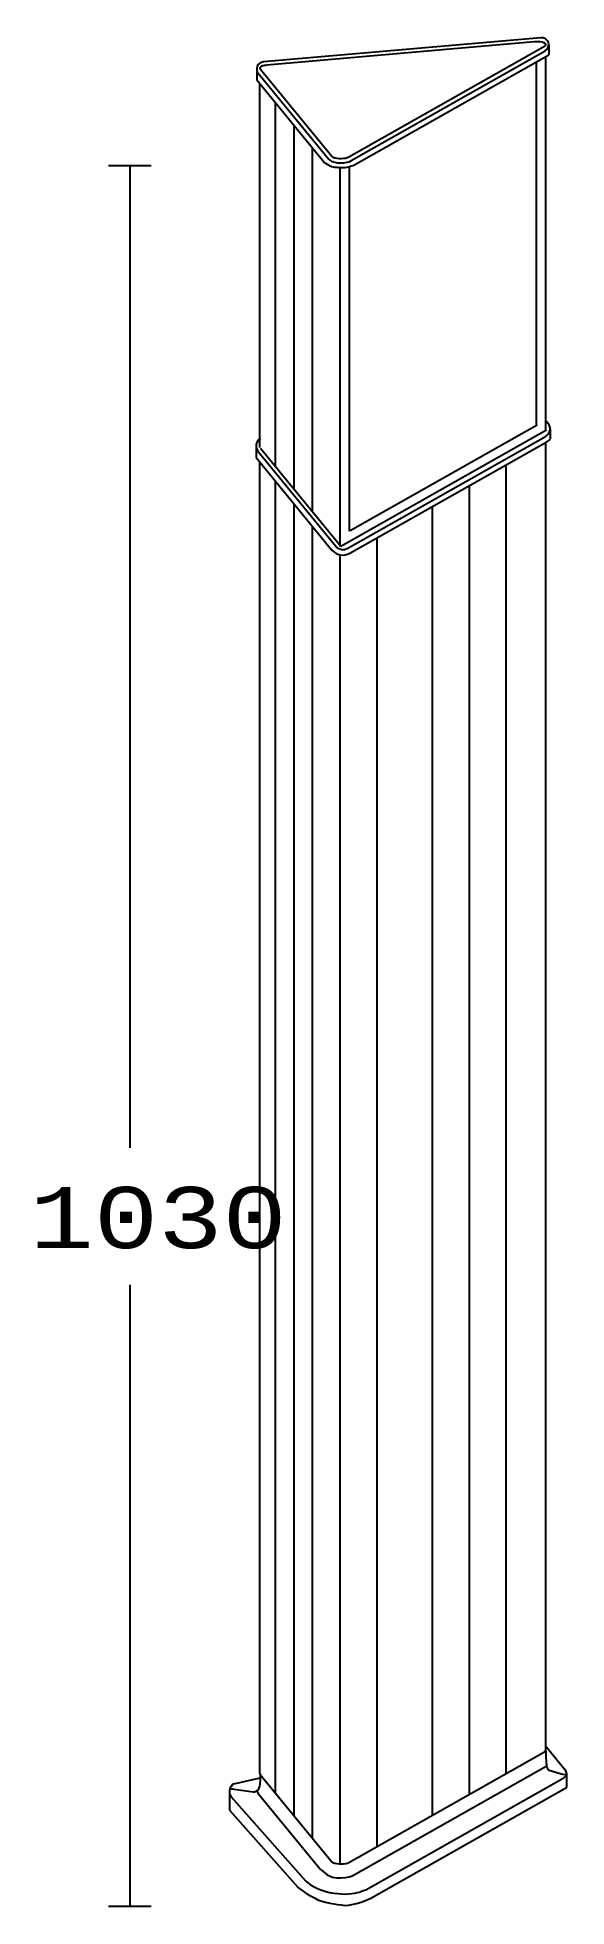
# Model space of a CAD drawing. Extents: x 1 to 103, y 0 to 359.
import ezdxf

# ---------------------------------------------------------------- set-up
doc = ezdxf.new("R2010")
doc.units = 0
doc.layers.add('LIVELLO_1', color=160, linetype='Continuous')
doc.styles.add('STD', font='txt')

# ---------------------------------------------------------------- blocks, each defined once
blk = doc.blocks.new('AI9-BLK1')
at = {"layer": 'LIVELLO_1', "color": 7}
for p, q in [((9.99, 155.9), (47.34, 176.99)), ((10.54, 155.02), (48.04, 176.2)), ((48.04, 178.15), (48.04, 176.2)), ((-8.16, 173.49), (-8.16, 171.38)), ((-7.86, 172.66), (5.64, 156.24)), ((45.68, 105.08), (45.68, 174.87)), ((47.46, 104.11), (47.46, 175.88)), ((-8.16, 171.38), (4.8, 155.61)), ((-7.54, 100.78), (-7.54, 170.62)), ((-4.52, 97.11), (-4.52, 166.95)), ((-0.97, 92.79), (-0.97, 162.63)), ((2.58, 88.47), (2.58, 158.31)), ((-28.47, 154.86), (-36.69, 154.86)), ((-32.58, 154.86), (-32.58, -33.73)), ((7.9, 81.78), (7.9, 154.56)), ((9.68, 84.74), (9.68, 154.7)), ((8.02, 81.84), (47.57, 104.18)), ((9.8, 84.81), (45.8, 105.14)), ((47.57, 105.82), (47.91, 105.41)), ((48.29, 104.37), (48.29, 102.45)), ((-8.27, 101.07), (-8.27, 98.84)), ((-7.42, 100.63), (8.02, 81.84)), ((9.36, 81.42), (47.42, 102.91)), ((9.77, 80.47), (47.68, 101.88)), ((47.46, -149.61), (47.46, 101.75)), ((-8.27, 98.84), (6.32, 81.09)), ((-7.89, 100.03), (7.06, 81.83)), ((-7.54, -153.95), (-7.54, 97.95)), ((39.86, -153.9), (39.86, 97.46)), ((-4.52, -157.69), (-4.52, 94.28)), ((32.76, -157.91), (32.76, 93.45)), ((-0.97, -162.01), (-0.97, 89.96)), ((25.66, -161.92), (25.66, 89.44)), ((2.58, -166.33), (2.58, 85.64)), ((15.01, -167.93), (15.01, 83.42)), ((7.9, -171.3), (7.9, 80.16)), ((7.9, -171.3), (7.9, 68.59)), ((-32.58, -60.06), (-32.58, -179.5)), ((47.46, -148.67), (51.21, -153.24)), ((47.46, -149.61), (47.46, -150.79)), ((-7.52, -154.02), (-7.52, -155.21)), ((10.92, -173.2), (47.55, -152.5)), ((50.23, -153.98), (48.11, -153.37)), ((50.13, -153.93), (51.09, -154.13)), ((51.44, -153.86), (51.44, -156.6)), ((-13.42, -157.38), (-13.42, -160.98)), ((-13.07, -156.88), (-12.66, -156.85)), ((-12.94, -156.86), (-8.82, -157.45)), ((-12.55, -155.92), (-7.52, -154.79)), ((-8.82, -157.45), (-8.61, -157.43)), ((-7.86, -157.75), (4.21, -172.43)), ((-7.52, -155.21), (-7.64, -156.51)), ((12.82, -176.25), (50.91, -154.74)), ((13.81, -177.85), (51.44, -156.6)), ((-13.42, -160.98), (-0.26, -175.77)), ((-13.04, -158.42), (1.28, -174.63)), ((-28.47, -179.5), (-36.69, -179.5))]:
    blk.add_line(p, q, dxfattribs=at)
for points in [[(-6.22, 174.22), (-6.48, 174.18), (-6.73, 174.14), (-6.95, 174.09), (-7.14, 174.02), (-7.22, 173.99), (-7.3, 173.95), (-7.36, 173.91), (-7.42, 173.87), (-7.44, 173.85), (-7.46, 173.82), (-7.48, 173.8), (-7.5, 173.78), (-7.51, 173.76), (-7.52, 173.73), (-7.53, 173.71), (-7.53, 173.7), (-7.53, 173.69), (-7.54, 173.68), (-7.54, 173.67), (-7.54, 173.65), (-7.54, 173.64), (-7.53, 173.63), (-7.53, 173.62), (-7.53, 173.61), (-7.52, 173.58), (-7.51, 173.57), (-7.5, 173.54), (-7.49, 173.53), (-7.48, 173.51), (6.31, 156.74), (6.34, 156.71), (6.37, 156.67), (6.42, 156.64), (6.46, 156.61), (6.51, 156.58), (6.64, 156.52), (6.78, 156.47), (6.93, 156.43), (7.29, 156.36), (7.69, 156.31), (8.11, 156.31), (8.51, 156.33), (8.9, 156.38), (9.08, 156.42), (9.24, 156.46), (9.38, 156.51), (9.47, 156.55), (9.56, 156.6), (47.22, 177.86), (47.27, 177.89), (47.31, 177.93), (47.35, 177.96), (47.38, 177.99), (47.4, 178), (47.41, 178.02), (47.42, 178.04), (47.43, 178.06), (47.44, 178.07), (47.45, 178.09), (47.45, 178.1), (47.45, 178.12), (47.46, 178.14), (47.46, 178.16), (47.45, 178.17), (47.45, 178.19), (47.45, 178.21), (47.44, 178.23), (47.43, 178.24), (47.43, 178.26), (47.41, 178.28), (47.41, 178.29), (47.39, 178.31), (47.36, 178.34), (47.32, 178.37), (47.28, 178.41), (47.23, 178.43), (47.18, 178.46), (47.06, 178.52), (46.92, 178.57), (46.76, 178.62), (46.4, 178.68), (46, 178.72), (45.61, 178.73), (45.22, 178.71), (-6.22, 174.22)], [(4.77, 155.62), (5.71, 155.02), (6, 154.86), (6.25, 154.79), (6.56, 154.69), (6.84, 154.66), (7.08, 154.63), (7.32, 154.6), (7.56, 154.58), (8.16, 154.56), (8.54, 154.57), (8.88, 154.59), (9.16, 154.63), (9.5, 154.71), (9.72, 154.77), (10.53, 155)], [(5.62, 156.25), (5.89, 156), (6.09, 155.87), (6.31, 155.74), (6.61, 155.65), (6.89, 155.58), (7.15, 155.53), (7.39, 155.49), (7.63, 155.47), (8.23, 155.45), (8.61, 155.46), (8.95, 155.52), (9.23, 155.56), (9.55, 155.65), (9.75, 155.72), (10.08, 155.94)], [(-7.54, -153.95), (-7.54, -153.96), (-7.53, -153.98), (-7.53, -153.99), (-7.53, -154.01), (-7.52, -154.02), (-7.51, -154.04), (-7.5, -154.05), (-7.5, -154.07), (-7.49, -154.08), (-7.48, -154.1), (6.31, -170.87), (6.34, -170.9), (6.37, -170.94), (6.42, -170.97), (6.46, -171), (6.51, -171.03), (6.64, -171.08), (6.78, -171.13), (6.93, -171.18), (7.29, -171.25), (7.69, -171.29), (8.11, -171.3), (8.51, -171.28), (8.9, -171.22), (9.08, -171.19), (9.24, -171.14), (9.38, -171.09), (9.47, -171.05), (9.56, -171.01), (47.22, -149.74), (47.26, -149.72), (47.3, -149.69), (47.34, -149.66), (47.37, -149.63), (47.39, -149.6), (47.41, -149.59), (47.42, -149.57), (47.43, -149.56), (47.43, -149.54), (47.44, -149.53), (47.45, -149.51), (47.45, -149.5), (47.45, -149.48), (47.46, -149.47), (47.46, -149.46)], [(-0.29, -175.77), (1.49, -177.06), (2.34, -177.52), (2.94, -177.84), (3.63, -178.22), (4.36, -178.44), (5.07, -178.66), (5.89, -178.83), (6.65, -178.97), (7.41, -179.1), (8.09, -179.17), (8.8, -179.27), (9.51, -179.22), (10.15, -179.12), (10.72, -178.98), (11.05, -178.9), (11.51, -178.78), (12.12, -178.56), (13.99, -177.8)], [(1.27, -174.63), (2.2, -175.33), (3.05, -175.79), (3.65, -176.11), (4.39, -176.37), (5.14, -176.6), (5.86, -176.77), (6.73, -176.9), (7.42, -177), (8.16, -177.08), (8.74, -177.09), (9.53, -177.04), (10.13, -176.99), (10.7, -176.91), (11.19, -176.79), (11.59, -176.76), (12.01, -176.56), (12.41, -176.4), (12.81, -176.25)], [(4.22, -172.43), (5.38, -173.43), (6.42, -173.87), (7.27, -173.96), (8.04, -174), (8.91, -173.93), (9.6, -173.8), (10.18, -173.58), (10.92, -173.2)]]:
    blk.add_lwpolyline(points, dxfattribs=at)
for points, knots in [([(47.34, 176.99), (47.91, 177.31), (48.18, 177.97), (47.97, 178.57), (47.77, 179.17), (47.15, 179.56), (46.49, 179.5)], [0, 0, 0, 0, 1, 1, 1, 2, 2, 2, 2]), ([(46.49, 179.5), (46.49, 179.5), (-6.87, 174.84), (-6.87, 174.84), (-7.39, 174.8), (-7.84, 174.48), (-8.04, 174.03), (-8.25, 173.57), (-8.18, 173.05), (-7.86, 172.66)], [0, 0, 0, 0, 1, 1, 1, 2, 2, 2, 3, 3, 3, 3]), ([(47.42, 102.91), (47.86, 103.16), (48.17, 103.58), (48.26, 104.06), (48.36, 104.53), (48.23, 105.03), (47.91, 105.41)], [0, 0, 0, 0, 1, 1, 1, 2, 2, 2, 2]), ([(-7.42, 102.52), (-7.85, 102.27), (-8.15, 101.85), (-8.24, 101.38), (-8.33, 100.9), (-8.2, 100.41), (-7.89, 100.03)], [0, 0, 0, 0, 1, 1, 1, 2, 2, 2, 2]), ([(47.46, -150.79), (47.46, -150.79), (47.61, -152.45), (47.61, -152.45), (47.64, -152.84), (47.85, -153.2), (48.19, -153.43)], [0, 0, 0, 0, 1, 1, 1, 2, 2, 2, 2]), ([(50.91, -154.74), (51.18, -154.58), (51.36, -154.34), (51.42, -154.05), (51.48, -153.76), (51.4, -153.47), (51.21, -153.24)], [0, 0, 0, 0, 1, 1, 1, 2, 2, 2, 2]), ([(-12.55, -155.92), (-12.99, -156.17), (-13.29, -156.58), (-13.39, -157.06), (-13.48, -157.54), (-13.36, -158.03), (-13.04, -158.42)], [0, 0, 0, 0, 1, 1, 1, 2, 2, 2, 2])]:
    blk.add_open_spline(points, degree=3, knots=knots, dxfattribs=at)
for points in [[(47.68, 101.88), (47.93, 102.02), (48.14, 102.21), (48.29, 102.45)], [(6.32, 81.09), (7.15, 80.09), (8.62, 79.82), (9.77, 80.47)], [(7.06, 81.83), (7.61, 81.16), (8.6, 80.99), (9.36, 81.42)], [(-8.61, -157.43), (-8.09, -157.39), (-7.69, -157), (-7.64, -156.51)], [(-8.08, -157.24), (-8.05, -157.43), (-7.98, -157.6), (-7.86, -157.75)]]:
    blk.add_open_spline(points, degree=3, dxfattribs=at)
at = {"layer": 'LIVELLO_1', "color": 7, "insert": (-51.85, -41.26), "char_height": 11.7561, "attachment_point": 1, "style": 'STD'}
blk.add_mtext('\\fCourier|b0|i0;\\H11.7561;\\W1.05;\\C7;1030', dxfattribs=at)

msp = doc.modelspace()

# ---------------------------------------------------------------- block references
at = {"layer": 'LIVELLO_1', "color": 7}
msp.add_blockref('AI9-BLK1', (51.554734, 179.897202), dxfattribs=at)

doc.saveas('drawing.dxf')
